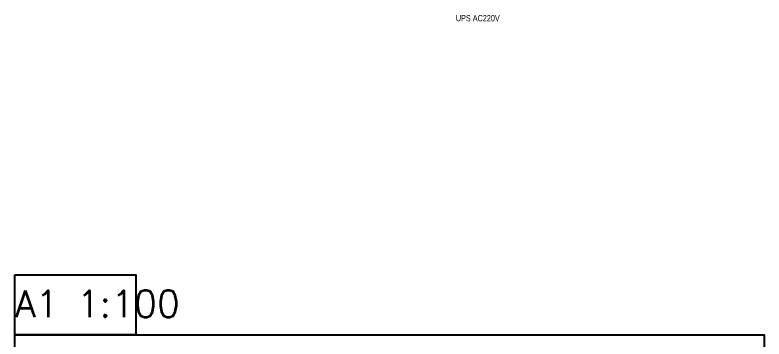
# Model space of a CAD drawing. Extents: x 1252172 to 1336272, y -987752 to -826269.
# Drawn here: x 1252172 to 1336272, y -862699 to -826269 of the extents above; entities that cross this region are included whole.
import ezdxf
from ezdxf.enums import TextEntityAlignment as Align

# ---------------------------------------------------------------- set-up
doc = ezdxf.new("R2010")
doc.units = 0
doc.header["$LTSCALE"] = 1000
for name, color, linetype in [('BTTK', 7, 'Continuous'), ('EQUIP-安防', 3, 'Continuous'), ('PUB_TITLE', 7, 'Continuous'), ('电-标注', 1, 'Continuous')]:
    doc.layers.add(name, color=color, linetype=linetype)
doc.layers.add('yichutu', color=7, linetype='Continuous', true_color=0xffffff, plot=False)
doc.styles.add('_TEL_DIM', font='SIMPLEX', dxfattribs={"width": 0.8, "height": 3.5, "bigfont": 'HZTXT'})
doc.styles.add('HZ(TK)', font='geniso.shx', dxfattribs={"width": 0.9, "bigfont": 'hztxt.shx'})
doc.styles.add('HZ11', font='bzxw.shx', dxfattribs={"height": 500, "bigfont": 'bzhz.shx'})

# ---------------------------------------------------------------- blocks, each defined once
blk = doc.blocks.new('vhtemplate_2020年新竖式图框_A1')
at = {"layer": 'PUB_TITLE', "color": 7}
blk.add_lwpolyline([(0, 594), (841, 594), (841, 0), (0, 0)], close=True, dxfattribs=at)
at = {"layer": 'BTTK', "color": 4, "style": 'HZ(TK)', "width": 0.9}
for tag, p in [('合作单位', (796, 511.5)), ('建设单位', (796, 209.5)), ('工程名称', (796, 176.5)), ('子项名称', (806, 160)), ('图纸名称', (796, 141))]:
    blk.add_attdef(tag, text='', height=3.5, dxfattribs=at).set_placement(p, align=Align.MIDDLE_CENTER)
for tag, p in [('注册证书号', (808.5, 309.01)), ('注册印章号', (808.5, 301.01)), ('设计号', (806, 193)), ('图别', (789.75, 34)), ('图号', (822.25, 34)), ('版本号', (789.75, 26)), ('日期', (822.25, 26))]:
    blk.add_attdef(tag, text='', height=3.5, dxfattribs=at).set_placement(p, align=Align.MIDDLE)
blk = doc.blocks.new('yct-841-594-84100-59400-100-1000.0')
at = {"layer": 'yichutu', "color": 7, "true_color": 0xffffff}
blk.add_lwpolyline([(0, 0), (0, 59400), (84100, 59400), (84100, 0)], close=True, dxfattribs=at)
at = {"layer": 'yichutu', "color": 7, "true_color": 0xffffff, "style": '_TEL_DIM'}
blk.add_text('A1 1:100', height=3000, dxfattribs=at).set_placement((0, 61400))

msp = doc.modelspace()

# ---------------------------------------------------------------- linework, layer by layer
at = {"layer": '电-标注'}
msp.add_lwpolyline([(1252172, -855496), (1265730, -855496), (1265730, -862224), (1252172, -862224)], close=True, dxfattribs=at)

# ---------------------------------------------------------------- block references
at = {"layer": 'yichutu'}
msp.add_blockref('yct-841-594-84100-59400-100-1000.0', (1252172, -921624), dxfattribs=at)
at = {"layer": '电-标注', "xscale": 100, "yscale": 100, "zscale": 100}
msp.add_blockref('vhtemplate_2020年新竖式图框_A1', (1252172, -921624), dxfattribs=at)

# ---------------------------------------------------------------- texts
at = {"layer": 'EQUIP-安防', "style": 'HZ11', "width": 0.8}
msp.add_text('UPS AC220V', height=700, dxfattribs=at).set_placement((1301669, -826979))

doc.saveas('drawing.dxf')
